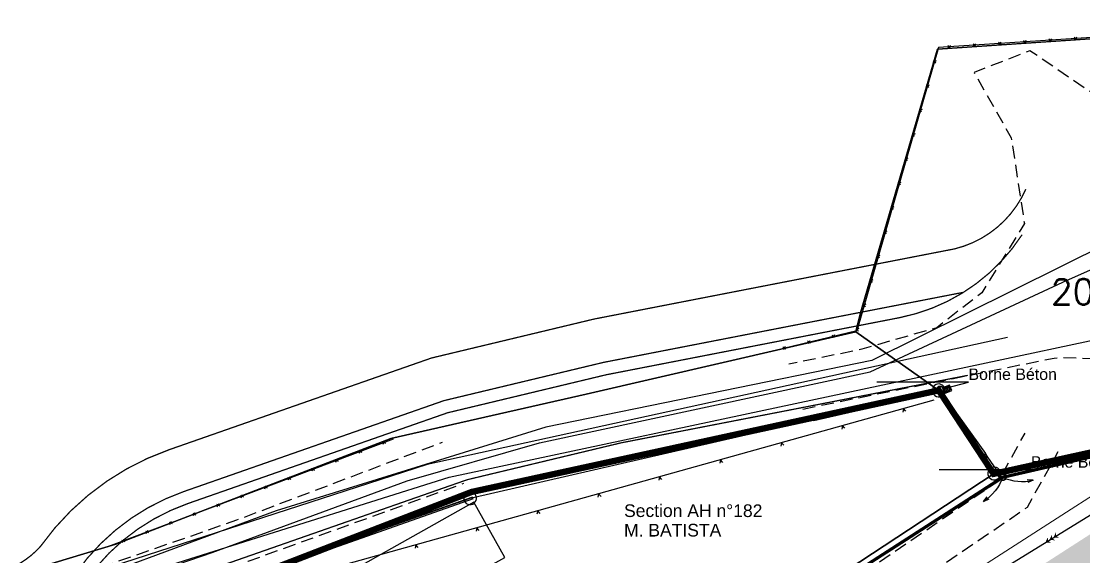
# Model space of a CAD drawing. Header units: metres. Extents: x 394605 to 1395358, y 4171135 to 6406139.
# Drawn here: x 1394420.8 to 1394504.7, y 4172696.5 to 4172738.8 of the extents above; entities that cross this region are included whole.
import ezdxf
from ezdxf import colors
from ezdxf.entities.mleader import LeaderData, LeaderLine
from ezdxf.math import Vec2, Vec3

# ---------------------------------------------------------------- set-up
doc = ezdxf.new("R2010")
doc.units = ezdxf.units.M
doc.header["$LTSCALE"] = 2
for name, pattern in [('AXES2', [1.125, 0.75, -0.125, 0.125, -0.125]), ('CACHE2', [4.7625, 3.175, -1.5875]), ('CACHEX2', [0.75, 0.5, -0.25]), ('Center', [0.03175, 0.00635, -0.004763, 0.015875, -0.004763]), ('CONTINU', [0])]:
    doc.linetypes.add(name, pattern=pattern)
doc.layers.add('A-DETL-CNTR', color=5, linetype='Center', lineweight=5)
doc.layers.add('P-Voie', color=250, linetype='Continuous', lineweight=9)
for name, color, linetype in [('Nouveau_Terrain - Modifié', 7, 'Continuous'), ('P-Assiette', 14, 'Continuous'), ('P-Lot', 250, 'Continuous'), ('T-AEP', 140, 'Continuous'), ('T-ARTERE-ORANGE-AERIENNE APPUIS FT ET EDF', 30, 'CONTINU'), ('T-BORNE', 7, 'Continuous'), ('T-CADASTRE', 6, 'Continuous'), ('T-CLOTURES', 7, 'Continuous'), ('T-COTATIONS', 1, 'Continuous'), ('T-EDF', 20, 'Continuous'), ('T-FRANCE TELECOM', 3, 'Continuous'), ('T-LEGENDE', 7, 'Continuous'), ('T-LIMITES', 1, 'Continuous'), ('T-PLU', 5, 'Continuous'), ('T-SECTION AH', 3, 'Continuous'), ('T-VEGETATION', 108, 'Continuous'), ('T-VOIRIE', 7, 'Continuous')]:
    doc.layers.add(name, color=color, linetype=linetype)
doc.styles.add('Arial', font='arial.ttf')
doc.styles.add('Arial 4.0', font='arial.ttf', dxfattribs={"width": 0.99, "height": 0.8})
doc.styles.get("Standard").update_dxf_attribs({"font": 'txt.shx'})

# ---------------------------------------------------------------- blocks, each defined once
blk = doc.blocks.new('GeoCroix')
at = {"color": 0, "linetype": 'ByBlock', "lineweight": -2}
for p, q in [((-0.5, 0.5), (0.5, -0.5)), ((-0.5, -0.5), (0.5, 0.5))]:
    blk.add_line(p, q, dxfattribs=at)
blk = doc.blocks.new('Carré')
for p, q in [((1, 1), (0, 1)), ((0, 1), (0, 0)), ((0, 0), (1, 1)), ((0, 1), (1, 0)), ((0, 0), (1, 0)), ((1, 0), (1, 1))]:
    blk.add_line(p, q)
blk = doc.blocks.new('ge13')
for p, q in [((0.817065, 0.817075), (0.182925, 0.182925)), ((0.182925, 0.817075), (0.817065, 0.182925))]:
    blk.add_line(p, q)
for points in [[(0, 0), (0.99999, 0), (0.99999, 1), (0, 1)], [(0.182925, 0.182925), (0.817065, 0.182925), (0.817065, 0.817075), (0.182925, 0.817075)]]:
    blk.add_lwpolyline(points, close=True)
blk = doc.blocks.new('GeoRond')
at = {"const_width": 0.499}
blk.add_lwpolyline([(-0.2505, 0, 1), (0.2505, 0, 1)], format="xyb", close=True, dxfattribs=at)
blk = doc.blocks.new('BORLIPRO')
blk.add_lwpolyline([(-0.07, 0.5), (-0.19, 0.47), (-0.31, 0.4), (-0.4, 0.31), (-0.47, 0.19), (-0.5, 0.07), (-0.5, -0.07), (-0.47, -0.19), (-0.4, -0.31), (-0.31, -0.4), (-0.19, -0.47), (-0.07, -0.5), (0.07, -0.5), (0.19, -0.47), (0.31, -0.4), (0.4, -0.31), (0.47, -0.19), (0.5, -0.07), (0.5, 0.07), (0.47, 0.19), (0.4, 0.31), (0.31, 0.4), (0.19, 0.47), (0.07, 0.5)], close=True)
blk = doc.blocks.new('GeoEdfTT')
for points in [[(-1.125, 0), (-0.375, 0.5), (-0.375, -0.5), (-0.625, 0)], [(-0.375, 0), (0.375, 0.5), (0.375, -0.5), (0.125, 0)], [(0.375, 0), (1.125, 0.5), (1.125, -0.5), (0.875, 0)]]:
    blk.add_solid(points)
blk = doc.blocks.new('_Origin2')
h = blk.add_hatch(color=256)
h.dxf.hatch_style = 1
h.paths.add_polyline_path([(-0.5, 0, 1), (0.5, 0, 1)])
h.paths.add_polyline_path([(0.44, 0, -1), (-0.44, 0, -1)], flags=16)
at = {"color": 0, "linetype": 'ByBlock', "lineweight": -2}
blk.add_line((-0.5, 0), (-1, 0), dxfattribs=at)
for radius in [0.5, 0.445]:
    blk.add_circle((0, 0), radius, dxfattribs=at)
blk = doc.blocks.new('GeoPttA')
blk.add_lwpolyline([(-0.5, 1), (0, 0), (0.5, 1)])
blk = doc.blocks.new('Flèche droite')
at = {"color": 0}
for q in [(-0.611, 0.288), (-0.617, 0.215)]:
    blk.add_line((-0.767, 0.264), q, dxfattribs=at)
blk.add_arc((-0.77, -0.993), 1.257, 52.2063, 89.8331, dxfattribs=at)

msp = doc.modelspace()

# ---------------------------------------------------------------- hatches: boundary and pattern name
at = {"layer": 'T-VEGETATION'}
h = msp.add_hatch(dxfattribs=at)
h.set_pattern_fill('AR-CONC', color=84, scale=0.025)
h.set_pattern_definition([(50, (0, 0), (4.554616725, -0.3984771385), [0.47625, -5.23875]), (355, (0, 0), (-0.8810706494, 4.776416072), [0.381, -4.191]), (100.451, (0.3796, -0.033), (3.6735625416, 4.3779171955), [0.40475, -4.45225]), (46.1842, (0, 1.27), (6.776976022, -1.051058198), [0.714375, -7.858125]), (96.6356, (0.565, 1.1824), (5.935105862, 6.185638897), [0.607125, -6.678375]), (351.184, (0, 1.27), (5.935115145, 6.185627947), [0.5715, -6.2865]), (21, (0.635, 0.9525), (3.790371996, -2.556637963), [0.47625, -5.23875]), (326, (0.635, 0.9525), (1.5450507087, 4.604699153), [0.381, -4.191]), (71.4514, (0.951, 0.7394), (5.3354122693, 2.048071443), [0.40475, -4.45225]), (37.5, (0, 0), (0.07721508126, 2.1138759718), [0, -4.1402, 0, -4.2545, 0, -4.206875]), (7.5, (0, 0), (1.6704915628, 2.5045143705), [0, -2.4257, 0, -4.04495, 0, -1.603375]), (327.5, (-1.416, 0), (3.3897648792, -0.1432185998), [0, -1.5875, 0, -4.953, 0, -6.57225]), (317.5, (-2.051, 0), (3.7032295347, 0.6356622758), [0, -2.06375, 0, -3.2893, 0, -4.66725])])
h.paths.add_polyline_path([(1394513.681, 4172703.775), (1394465.545, 4172672.818), (1394464.495, 4172668.008), (1394477.658, 4172642.525), (1394474.854, 4172628.238), (1394454.648, 4172612.617), (1394477.637, 4172559.811), (1394572.802, 4172614.451)])

# ---------------------------------------------------------------- linework, layer by layer
at = {"layer": 'A-DETL-CNTR', "color": 1, "const_width": 0.1, "flags": 128}
for points in [[(1394383.513, 4172677.799), (1394385.293, 4172674.998), (1394391.875, 4172679.181), (1394395.48, 4172682.134), (1394401.059, 4172685.697), (1394406.84, 4172688.802), (1394406.694, 4172689.084), (1394405.457, 4172691.021), (1394417.441, 4172694.17), (1394419.2, 4172695.149), (1394420.693, 4172696.048, 0.075368), (1394422.29, 4172697.371, -0.155346), (1394432.456, 4172704.999), (1394453.171, 4172712.234), (1394466.02, 4172715.311), (1394494.487, 4172720.848, 0.233693), (1394500.115, 4172725.558, -0.09363)], [(1394383.513, 4172677.799), (1394379.293, 4172675.117), (1394382.949, 4172669.363), (1394393.93, 4172676.34), (1394397.538, 4172679.295), (1394402.832, 4172682.676), (1394417.429, 4172690.518, -0.079852), (1394419.144, 4172691.112), (1394421.974, 4172692.733, 0.078917), (1394425.047, 4172695.207, -0.157745), (1394433.608, 4172701.694), (1394454.158, 4172708.871), (1394466.762, 4172711.889), (1394480.982, 4172714.656), (1394495.203, 4172717.422)]]:
    msp.add_lwpolyline(points, format="xyb", dxfattribs=at)
at = {"layer": 'Nouveau_Terrain - Modifié', "color": 7, "linetype": 'Continuous', "lineweight": 5, "ltscale": 0.5, "flags": 128}
msp.add_lwpolyline([(1394521.524, 4172696.027, -0.415764), (1394521.094, 4172693.546), (1394470.436, 4172661.106, -0.415882), (1394466.969, 4172661.851), (1394464.277, 4172666.06, -0.414778), (1394465.033, 4172669.517), (1394511.121, 4172699.122), (1394508.419, 4172703.329), (1394460.227, 4172672.373), (1394456.012, 4172669.68), (1394422.296, 4172648.007), (1394425, 4172643.798), (1394456.563, 4172664.085, -0.421294), (1394460.069, 4172663.368), (1394462.776, 4172659.156, -0.414049), (1394462.023, 4172655.702), (1394430.4, 4172635.393), (1394433.023, 4172631.128), (1394480.7, 4172661.702, -0.291149), (1394481.978, 4172661.324), (1394486.186, 4172664.024, -0.338799), (1394486.512, 4172665.429), (1394523.788, 4172689.334, -0.263093), (1394526.163, 4172689.029)], format="xyb", dxfattribs=at)
at = {"layer": 'P-Assiette', "color": 5, "linetype": 'AXES2', "const_width": 0.1, "flags": 128}
msp.add_lwpolyline([(1394250.654, 4172559.258), (1394238.637, 4172577.792), (1394128.405, 4172507.672), (1394147.65, 4172476.793), (1394117.165, 4172457.574), (1394114.068, 4172455.797), (1394097.658, 4172445.551), (1394093.453, 4172442.98), (1394081.175, 4172435.544), (1394062.517, 4172466.292), (1393968.963, 4172405.09), (1393996.164, 4172363.787, 0.245115), (1394041.343, 4172339.839), (1394055.952, 4172341.734), (1394080.92, 4172357.241), (1394099.105, 4172392.611), (1394105.606, 4172404.63), (1394119.773, 4172401.776), (1394107.167, 4172345.152), (1394103.626, 4172329.247), (1394312.242, 4172367.689), (1394314.315, 4172368.062), (1394442.293, 4172391.234), (1394437.662, 4172428.198), (1394453.343, 4172446.106), (1394491.37, 4172404.047), (1394502.24, 4172424.82), (1394517.362, 4172452.739), (1394532.999, 4172481.931), (1394503.977, 4172522.856), (1394480.128, 4172556.744), (1394522.731, 4172583.691), (1394527.85, 4172586.6), (1394576.299, 4172613.245), (1394514.555, 4172706.562), (1394498.29, 4172702.817), (1394473.698, 4172686.986), (1394470.221, 4172684.765), (1394454.085, 4172674.459), (1394450.418, 4172672.06), (1394436.655, 4172694.371), (1394419.88, 4172688.59), (1394411.32, 4172686.32), (1394406.84, 4172688.802), (1394405.474, 4172690.994), (1394390.442, 4172681.436), (1394376.878, 4172702.497), (1394377.092, 4172702.634), (1394376.659, 4172703.314), (1394377.025, 4172704.032), (1394376.89, 4172704.1), (1394384.921, 4172720.034), (1394382.541, 4172721.2, -0.07602), (1394380.919, 4172716.684), (1394378.024, 4172710.916), (1394377.679, 4172711.089, 0.356804), (1394375.356, 4172710.047), (1394374.864, 4172709.078, -0.132894), (1394372.195, 4172706.093), (1394367.47, 4172703.075), (1394370.404, 4172698.363), (1394373.557, 4172700.376), (1394386.599, 4172679.56), (1394379.293, 4172675.117), (1394382.368, 4172670.278), (1394379.08, 4172666.89), (1394371.098, 4172655.396), (1394387.253, 4172629.636), (1394407.668, 4172597.092), (1394370.46, 4172572.154), (1394344.014, 4172618.613), (1394319.658, 4172603.142), (1394312.898, 4172598.837), (1394282.158, 4172579.428), (1394265.736, 4172568.999), (1394261.503, 4172566.294), (1394250.66, 4172559.25)], format="xyb", dxfattribs=at)
at = {"layer": 'P-Assiette', "linetype": 'AXES2', "flags": 128}
msp.add_lwpolyline([(1394250.654, 4172559.258, 0.25, 0.25, 0), (1394238.637, 4172577.792, 0.25, 0.25, 0), (1394128.405, 4172507.672, 0.25, 0.25, 0), (1394147.65, 4172476.793, 0.25, 0.25, 0), (1394117.165, 4172457.574, 0.25, 0.25, 0), (1394114.068, 4172455.797, 0.25, 0.25, 0), (1394097.658, 4172445.551, 0.25, 0.25, 0), (1394093.453, 4172442.98, 0.25, 0.25, 0), (1394081.175, 4172435.544, 0.25, 0.25, 0), (1394062.517, 4172466.292, 0.25, 0.25, 0), (1393968.963, 4172405.09, 0.25, 0.25, 0), (1393996.164, 4172363.787, 0.25, 0.25, 0.245115), (1394041.343, 4172339.839, 0.25, 0.25, 0), (1394055.952, 4172341.734, 0.25, 0.25, 0), (1394080.92, 4172357.241, 0.25, 0.25, 0), (1394099.105, 4172392.611, 0.25, 0.25, 0), (1394105.606, 4172404.63, 0.25, 0.25, 0), (1394119.773, 4172401.776, 0.25, 0.25, 0), (1394107.167, 4172345.152, 0.25, 0.25, 0), (1394103.626, 4172329.247, 0.25, 0.25, 0), (1394312.242, 4172367.689, 0.25, 0.25, 0), (1394314.315, 4172368.062, 0.25, 0.25, 0), (1394442.293, 4172391.234, 0.25, 0.25, 0), (1394437.662, 4172428.198, 0.25, 0.25, 0), (1394453.343, 4172446.106, 0.25, 0.25, 0), (1394491.37, 4172404.047, 0.25, 0.25, 0), (1394502.24, 4172424.82, 0.25, 0.25, 0), (1394517.362, 4172452.739, 0.25, 0.25, 0), (1394532.999, 4172481.931, 0.25, 0.25, 0), (1394503.977, 4172522.856, 0.25, 0.25, 0), (1394480.128, 4172556.744, 0.25, 0.25, 0), (1394522.731, 4172583.691, 0.25, 0.25, 0), (1394527.85, 4172586.6, 0.25, 0.25, 0), (1394576.299, 4172613.245, 0.25, 0.25, 0), (1394514.555, 4172706.562, 0.25, 0.25, 0), (1394498.29, 4172702.817, 0.25, 0.25, 0), (1394473.698, 4172686.986, 0.25, 0.25, 0), (1394470.221, 4172684.765, 0.25, 0.25, 0), (1394454.085, 4172674.459, 0.25, 0.25, 0), (1394450.418, 4172672.06, 0.25, 0.25, 0), (1394437.35, 4172693.232, 0.25, 0.25, 0), (1394376.656, 4172656.711, 0.25, 0.25, 0), (1394371.532, 4172654.691, 0.25, 0.25, 0), (1394387.253, 4172629.636, 0.25, 0.25, 0), (1394407.668, 4172597.092, 0.25, 0.25, 0), (1394370.46, 4172572.154, 0.25, 0.25, 0), (1394344.014, 4172618.613, 0.25, 0.25, 0), (1394319.658, 4172603.142, 0.25, 0.25, 0), (1394312.898, 4172598.837, 0.25, 0.25, 0), (1394282.158, 4172579.428, 0.25, 0.25, 0), (1394265.736, 4172568.999, 0.25, 0.25, 0), (1394261.503, 4172566.294, 0.25, 0.25, 0), (1394250.66, 4172559.25, 0, 0, 0)], format="xyseb", dxfattribs=at)
at = {"layer": 'P-Lot', "color": 1, "const_width": 0.1, "flags": 128}
msp.add_lwpolyline([(1394425.535, 4172592.731), (1394446.841, 4172586.593, 0.216208), (1394454.2, 4172587.663), (1394545.266, 4172646.062, 0.263054), (1394549.404, 4172653.893), (1394514.555, 4172706.562), (1394498.29, 4172702.817), (1394473.72, 4172686.952), (1394470.221, 4172684.765), (1394454.085, 4172674.459), (1394450.412, 4172672.07), (1394410.11, 4172646.927), (1394419.503, 4172632.354), (1394415.653, 4172594.244, -0.066035), (1394425.535, 4172592.755)], format="xyb", dxfattribs=at)
at = {"layer": 'P-Voie', "color": 215, "linetype": 'CONTINU', "ltscale": 0.5, "true_color": 0xa953a0, "const_width": 0.1, "flags": 128}
for points in [[(1394495.203, 4172717.422), (1394480.982, 4172714.656), (1394466.762, 4172711.889), (1394454.158, 4172708.871), (1394433.608, 4172701.694, 0.157745), (1394425.047, 4172695.207, -0.078917), (1394421.974, 4172692.733), (1394419.144, 4172691.112, 0.079852), (1394417.429, 4172690.518), (1394402.832, 4172682.676), (1394397.538, 4172679.295), (1394393.93, 4172676.34), (1394382.949, 4172669.363), (1394379.293, 4172675.117), (1394383.513, 4172677.799), (1394385.293, 4172674.998), (1394391.875, 4172679.181), (1394395.48, 4172682.134), (1394401.059, 4172685.697), (1394406.84, 4172688.802), (1394406.694, 4172689.084), (1394405.457, 4172691.021), (1394417.441, 4172694.17), (1394419.2, 4172695.149), (1394420.693, 4172696.048, 0.075368), (1394422.29, 4172697.371, -0.155346), (1394432.456, 4172704.999), (1394453.171, 4172712.234), (1394466.02, 4172715.311), (1394494.487, 4172720.848, 0.233693), (1394500.115, 4172725.558)], [(1394353.691, 4172652.037), (1394372.66, 4172661.928, 0.015266), (1394373.512, 4172662.405), (1394423.014, 4172692.192, 0.080674), (1394425.807, 4172694.558, -0.15876), (1394433.938, 4172700.75), (1394454.44, 4172707.911), (1394466.974, 4172710.912), (1394490.17, 4172715.424, 0.202294), (1394499.822, 4172721.965)], [(1394355.101, 4172649.289), (1394374.972, 4172657.122, 0.041577), (1394377.354, 4172658.298), (1394425.849, 4172687.479, 0.085679), (1394430.204, 4172691.242, -0.164022), (1394435.751, 4172695.558), (1394455.991, 4172702.627), (1394468.14, 4172705.536), (1394491.22, 4172710.025), (1394495.54, 4172710.866)]]:
    msp.add_lwpolyline(points, format="xyb", dxfattribs=at)
at = {"layer": 'T-AEP', "flags": 128}
msp.add_lwpolyline([(1393889.658, 4172359.767), (1394061.031, 4172468.844), (1394126.694, 4172510.724), (1394237.447, 4172581.044), (1394368.74, 4172659.249), (1394398.862, 4172685.299), (1394454.579, 4172702.833), (1394517.405, 4172716.206), (1394594.7, 4172603.372)], dxfattribs=at)
at = {"layer": 'T-ARTERE-ORANGE-AERIENNE APPUIS FT ET EDF', "flags": 128}
msp.add_lwpolyline([(1394492.862, 4172708.91), (1394400.547, 4172683.15), (1394352.754, 4172645.953), (1394238.108, 4172577.467), (1394193.209, 4172548.856), (1394142.061, 4172515.955), (1394095.08, 4172487.53)], dxfattribs=at)
at = {"layer": 'T-CLOTURES', "linetype": 'Continuous', "flags": 128}
for points in [[(1394519.01, 4172738.432), (1394493.225, 4172736.743), (1394486.777, 4172714.388), (1394480.982, 4172712.998)], [(1394493.982, 4172708.797), (1394493.342, 4172709.7), (1394483.327, 4172707.412)], [(1394493.861, 4172708.711), (1394493.278, 4172709.531), (1394483.361, 4172707.266)], [(1394427.889, 4172697.457), (1394450.169, 4172705.844)], [(1394498.119, 4172702.703), (1394496.984, 4172704.315)], [(1394498.242, 4172702.789), (1394497.106, 4172704.402)], [(1394456.408, 4172701.248), (1394436.928, 4172694.395)], [(1394456.458, 4172701.107), (1394436.997, 4172694.26)]]:
    msp.add_lwpolyline(points, dxfattribs=at)
at = {"layer": 'T-CLOTURES', "flags": 128}
for points in [[(1394494.174, 4172708.529), (1394496.937, 4172704.687)], [(1394473.693, 4172686.994), (1394498.039, 4172702.681)], [(1394498.119, 4172702.703), (1394498.242, 4172702.789)]]:
    msp.add_lwpolyline(points, dxfattribs=at)
at = {"layer": 'T-EDF', "flags": 128}
msp.add_lwpolyline([(1393894.107, 4172317.148), (1393903.026, 4172322.232), (1393906.915, 4172324.154), (1394252.997, 4172544.815), (1394549.838, 4172727.284)], dxfattribs=at)
at = {"layer": 'T-FRANCE TELECOM', "flags": 128}
msp.add_lwpolyline([(1394498.683, 4172713.863), (1394452.819, 4172703.832), (1394398.334, 4172686.19), (1394364.869, 4172658.686), (1394237.942, 4172582.568)], dxfattribs=at)
at = {"layer": 'T-LEGENDE', "linetype": 'CACHEX2', "flags": 128}
for points in [[(1394375.105, 4172664.512), (1394383.407, 4172645.781), (1394390.512, 4172631.57), (1394400.457, 4172614.764), (1394407.579, 4172604.357, 0.386026), (1394422.887, 4172601.833, -0.095142), (1394446.202, 4172615.812, 0.0623), (1394457.393, 4172621.565, 0.059665), (1394467.095, 4172630.047, 0.175265), (1394471.901, 4172639.868, 0.221396), (1394470.257, 4172644.706), (1394459.518, 4172666.219, -0.317081), (1394463.857, 4172679.354), (1394497.976, 4172702.552), (1394500.061, 4172706.301)], [(1394375.105, 4172664.512), (1394383.407, 4172645.781), (1394390.512, 4172631.57), (1394400.457, 4172614.764), (1394407.579, 4172604.357, 0.386026), (1394422.887, 4172601.833, -0.095142), (1394446.202, 4172615.812, 0.0623), (1394457.393, 4172621.565, 0.059665), (1394467.095, 4172630.047, 0.175265), (1394471.901, 4172639.868, 0.221396), (1394470.257, 4172644.706), (1394459.518, 4172666.219, -0.317081), (1394463.857, 4172679.354), (1394497.976, 4172702.552), (1394500.061, 4172706.301)], [(1394450.223, 4172614.19, 0.047252), (1394459.085, 4172619.087, 0.059224), (1394469.257, 4172627.965, 0.173826), (1394474.884, 4172639.545, 0.206993), (1394472.759, 4172646.411), (1394462.323, 4172667.317, -0.308212), (1394465.597, 4172676.909), (1394500.251, 4172700.472), (1394502.682, 4172704.843)]]:
    msp.add_lwpolyline(points, format="xyb", dxfattribs=at)
at = {"layer": 'T-LIMITES', "const_width": 0.05, "flags": 128}
for points in [[(1394576.294, 4172613.253), (1394514.55, 4172706.57), (1394514.55, 4172706.57), (1394498.285, 4172702.825), (1394473.693, 4172686.994), (1394470.215, 4172684.774), (1394454.08, 4172674.467), (1394450.413, 4172672.068), (1394436.655, 4172694.371), (1394419.88, 4172688.59), (1394402.76, 4172684.05), (1394396.92, 4172681.12), (1394390.66, 4172677.44), (1394384.69, 4172672.67), (1394379.08, 4172666.89), (1394370.984, 4172655.578), (1394387.247, 4172629.644), (1394407.663, 4172597.1)], [(1394576.294, 4172613.253), (1394514.55, 4172706.57), (1394498.285, 4172702.825), (1394473.693, 4172686.994), (1394470.215, 4172684.774), (1394454.08, 4172674.467), (1394450.413, 4172672.068), (1394436.655, 4172694.371), (1394419.88, 4172688.59), (1394402.76, 4172684.05), (1394396.92, 4172681.12), (1394390.66, 4172677.44), (1394384.69, 4172672.67), (1394379.08, 4172666.89), (1394370.984, 4172655.578), (1394387.247, 4172629.644), (1394407.663, 4172597.1)]]:
    msp.add_lwpolyline(points, dxfattribs=at)
at = {"layer": 'T-PLU', "const_width": 0.5, "flags": 128}
msp.add_lwpolyline([(1394551.735, 4172650.641), (1394433.644, 4172570.394), (1394416.41, 4172596.95), (1394408.889, 4172592.348), (1394369.757, 4172654.243), (1394379.08, 4172666.89), (1394384.633, 4172672.914), (1394390.66, 4172677.44), (1394396.887, 4172681.366), (1394402.76, 4172684.05), (1394409.144, 4172686.014), (1394419.88, 4172688.59), (1394436.564, 4172694.029), (1394456.335, 4172701.659), (1394493.24, 4172709.68), (1394497.571, 4172703.088), (1394514.579, 4172706.826)], close=True, dxfattribs=at)
at = {"layer": 'T-SECTION AH', "color": 45, "flags": 128}
for points in [[(1394686.52, 4172836.86), (1394625.86, 4172797.56), (1394608.46, 4172786.45), (1394537.25, 4172741.23), (1394524.6, 4172735.05), (1394510.34, 4172723.13), (1394487.95, 4172712.05), (1394462.2, 4172706.78), (1394440.9, 4172700.16), (1394420.12, 4172692.48), (1394406.71, 4172689.19), (1394395.39, 4172684.57), (1394387.49, 4172679.66), (1394382.47, 4172675.25), (1394376.38, 4172669.54), (1394366.84, 4172657.84), (1394330.22, 4172639.29), (1394322.6, 4172636.74), (1394236.35, 4172581.42), (1394181.76, 4172546.79), (1394149.06, 4172525.6)], [(1394298.8, 4172619.74), (1394323.01, 4172635.31), (1394329.62, 4172637.6), (1394356.12, 4172650.08), (1394366.42, 4172655.94), (1394367.82, 4172656.94), (1394377.25, 4172668.46), (1394383.7, 4172674.99), (1394392.08, 4172681.36), (1394401.33, 4172686.03), (1394406.99, 4172688.29), (1394420.72, 4172691.83), (1394428.54, 4172694.37), (1394435.84, 4172696.89), (1394451.24, 4172702.55), (1394461.71, 4172705.53), (1394487.82, 4172711.15), (1394503.05, 4172718.22), (1394509.79, 4172721.22), (1394525.37, 4172733.94), (1394538.52, 4172740.36), (1394563.53, 4172756.41), (1394601.52, 4172780.63), (1394639.31, 4172804.81)], [(1394308.13, 4172630.15), (1394324.08, 4172640.27), (1394327.5, 4172640.86), (1394338.42, 4172646.1), (1394345.36, 4172649.29), (1394358.12, 4172655.73), (1394363.58, 4172659.89), (1394370.69, 4172666.89), (1394379.49, 4172675.87), (1394385.65, 4172681.17), (1394390.24, 4172684.17), (1394406.16, 4172691.81), (1394418.36, 4172694.57), (1394428.24, 4172697.54), (1394449.96, 4172705.87), (1394465.39, 4172709.39), (1394486.68, 4172714.29), (1394487.06, 4172715.8), (1394493.13, 4172736.61), (1394518.82, 4172738.36)], [(1394308.13, 4172630.15), (1394324.08, 4172640.27), (1394327.5, 4172640.86), (1394338.42, 4172646.1), (1394345.36, 4172649.29), (1394358.12, 4172655.73), (1394363.58, 4172659.89), (1394370.69, 4172666.89), (1394379.49, 4172675.87), (1394385.65, 4172681.17), (1394390.24, 4172684.17), (1394406.16, 4172691.81), (1394418.36, 4172694.57), (1394428.24, 4172697.54), (1394449.96, 4172705.87), (1394465.39, 4172709.39), (1394486.68, 4172714.29), (1394487.06, 4172715.8), (1394493.13, 4172736.61), (1394518.82, 4172738.36)], [(1394308.13, 4172630.15), (1394324.08, 4172640.27), (1394327.5, 4172640.86), (1394338.42, 4172646.1), (1394345.36, 4172649.29), (1394358.12, 4172655.73), (1394363.58, 4172659.89), (1394370.69, 4172666.89), (1394379.49, 4172675.87), (1394385.65, 4172681.17), (1394390.24, 4172684.17), (1394406.16, 4172691.81), (1394418.36, 4172694.57), (1394428.24, 4172697.54), (1394449.96, 4172705.87), (1394465.39, 4172709.39), (1394486.68, 4172714.29), (1394487.06, 4172715.8), (1394493.13, 4172736.61), (1394518.82, 4172738.36)], [(1394370.26, 4172654.19), (1394379.08, 4172666.89), (1394384.69, 4172672.67), (1394390.66, 4172677.44), (1394396.92, 4172681.12), (1394402.76, 4172684.05), (1394408.99, 4172685.72), (1394419.88, 4172688.59), (1394436.45, 4172694.21), (1394456.22, 4172701.17), (1394493.24, 4172709.68), (1394486.68, 4172714.29), (1394465.39, 4172709.39), (1394449.96, 4172705.87), (1394428.24, 4172697.54), (1394418.36, 4172694.57), (1394406.16, 4172691.81), (1394390.24, 4172684.17), (1394385.65, 4172681.17), (1394379.49, 4172675.87), (1394370.69, 4172666.89)], [(1394407.46, 4172594.83), (1394370.26, 4172654.19), (1394379.08, 4172666.89), (1394384.69, 4172672.67), (1394390.66, 4172677.44), (1394396.92, 4172681.12), (1394402.76, 4172684.05), (1394408.99, 4172685.72), (1394419.88, 4172688.59), (1394436.45, 4172694.21), (1394450.4, 4172672.1), (1394497.62, 4172703.12), (1394514.51, 4172706.63), (1394568.25, 4172625.06), (1394576.14, 4172613.1)]]:
    msp.add_lwpolyline(points, dxfattribs=at)
for points in [[(1394486.68, 4172714.29), (1394493.24, 4172709.68), (1394497.62, 4172703.12), (1394514.51, 4172706.63), (1394525.51, 4172712.37), (1394525.88, 4172714.12), (1394510.74, 4172737.81), (1394493.13, 4172736.61), (1394487.06, 4172715.8), (1394486.68, 4172714.29)], [(1394497.62, 4172703.12), (1394450.4, 4172672.1), (1394436.45, 4172694.21), (1394456.22, 4172701.17), (1394493.24, 4172709.68), (1394497.62, 4172703.12)], [(1394456.52, 4172700.85), (1394445.61, 4172694.73), (1394450.66, 4172685.73), (1394459.39, 4172690.62), (1394456.78, 4172695.27), (1394458.96, 4172696.49), (1394456.52, 4172700.85)]]:
    msp.add_lwpolyline(points, close=True, dxfattribs=at)
at = {"layer": 'T-VOIRIE', "linetype": 'CACHEX2', "flags": 128}
for points in [[(1394523.616, 4172734.306), (1394516.18, 4172731.854), (1394505.382, 4172733.121), (1394500.44, 4172736.486), (1394496.027, 4172734.774), (1394498.963, 4172729.62), (1394500.003, 4172722.848), (1394496.652, 4172717.388), (1394493.087, 4172714.629), (1394487.177, 4172712.924), (1394481.388, 4172711.74)], [(1394523.616, 4172734.306), (1394516.18, 4172731.854), (1394505.382, 4172733.121), (1394500.44, 4172736.486), (1394496.027, 4172734.774), (1394498.963, 4172729.62), (1394500.003, 4172722.848), (1394496.652, 4172717.388), (1394493.087, 4172714.629), (1394487.177, 4172712.924), (1394481.388, 4172711.74)], [(1394482.502, 4172708.205), (1394502.358, 4172712.232), (1394502.927, 4172712.28), (1394505.403, 4172712.199), (1394510.83, 4172710.47), (1394516.268, 4172707.413), (1394522.059, 4172701.735), (1394530.047, 4172689.635), (1394543.399, 4172669.184), (1394557.289, 4172647.893), (1394569.463, 4172629.337), (1394581.765, 4172610.096)], [(1394482.502, 4172708.205), (1394502.358, 4172712.232), (1394502.927, 4172712.28), (1394505.403, 4172712.199), (1394510.83, 4172710.47), (1394516.268, 4172707.413), (1394522.059, 4172701.735), (1394530.047, 4172689.635), (1394543.399, 4172669.184), (1394557.289, 4172647.893), (1394569.463, 4172629.337), (1394581.765, 4172610.096)], [(1394349.817, 4172650.232), (1394360.861, 4172656.612), (1394368.837, 4172663.52), (1394376.728, 4172671.625), (1394384.654, 4172679.059), (1394391.91, 4172684.358), (1394401.763, 4172688.596), (1394421.182, 4172693.67), (1394437.787, 4172699.449), (1394454.034, 4172705.589)], [(1394349.817, 4172650.232), (1394360.861, 4172656.612), (1394368.837, 4172663.52), (1394376.728, 4172671.625), (1394384.654, 4172679.059), (1394391.91, 4172684.358), (1394401.763, 4172688.596), (1394421.182, 4172693.67), (1394437.787, 4172699.449), (1394454.034, 4172705.589)], [(1394351.323, 4172647.458), (1394362.82, 4172653.479), (1394371.9, 4172661.098), (1394379.293, 4172668.975), (1394393.942, 4172681.257), (1394403.571, 4172685.481), (1394421.96, 4172690.078), (1394438.696, 4172696.197), (1394455.73, 4172702.346)], [(1394351.323, 4172647.458), (1394362.82, 4172653.479), (1394371.9, 4172661.098), (1394379.293, 4172668.975), (1394393.942, 4172681.257), (1394403.571, 4172685.481), (1394421.96, 4172690.078), (1394438.696, 4172696.197), (1394455.73, 4172702.346)]]:
    msp.add_lwpolyline(points, dxfattribs=at)

# ---------------------------------------------------------------- block references
at = {"layer": 'T-ARTERE-ORANGE-AERIENNE APPUIS FT ET EDF', "xscale": 0.25, "yscale": 0.25, "zscale": 0.25, "rotation": 195.5910786469411}
for p in [(1394490.454, 4172708.238), (1394485.638, 4172706.894), (1394480.822, 4172705.55), (1394476.006, 4172704.206), (1394471.19, 4172702.862), (1394466.374, 4172701.519), (1394461.558, 4172700.175), (1394456.742, 4172698.831), (1394451.926, 4172697.487)]:
    msp.add_blockref('GeoPttA', p, dxfattribs=at)
at = {"layer": 'T-CLOTURES', "xscale": 0.2, "yscale": 0.2, "zscale": 0.2}
for name, p, rotation in [('GeoCroix', (1394494.063, 4172736.798), 183.7482499261229), ('GeoCroix', (1394496.059, 4172736.928), 183.7482499261229), ('GeoCroix', (1394498.055, 4172737.059), 183.7482499261229), ('GeoCroix', (1394500.05, 4172737.19), 183.7482499261229), ('GeoCroix', (1394502.046, 4172737.321), 183.7482499261229), ('GeoCroix', (1394504.042, 4172737.451), 183.7482499261229), ('GeoCroix', (1394492.904, 4172735.628), 253.9100492387103), ('GeoCroix', (1394492.349, 4172733.706), 253.9100492387103), ('GeoCroix', (1394491.795, 4172731.784), 253.9100492387103), ('GeoCroix', (1394491.241, 4172729.863), 253.9100492387103), ('GeoCroix', (1394490.686, 4172727.941), 253.9100492387103), ('GeoCroix', (1394490.132, 4172726.02), 253.9100492387103), ('GeoCroix', (1394489.578, 4172724.098), 253.9100492387103), ('GeoCroix', (1394489.024, 4172722.176), 253.9100492387103), ('GeoCroix', (1394488.469, 4172720.255), 253.9100492387103), ('GeoCroix', (1394487.915, 4172718.333), 253.9100492387103), ('GeoCroix', (1394487.361, 4172716.411), 253.9100492387103), ('GeoCroix', (1394486.806, 4172714.49), 253.9100492387103), ('GeoCroix', (1394482.99, 4172713.48), 193.4882161897494), ('GeoCroix', (1394484.935, 4172713.946), 193.4882161897494), ('GeoCroix', (1394481.046, 4172713.013), 193.4882161897494), ('GeoCroix', (1394447.543, 4172704.856), 20.62832157838029), ('GeoCroix', (1394449.415, 4172705.56), 20.62832157838029), ('GeoCroix', (1394445.671, 4172704.151), 20.62832157838029), ('GeoCroix', (1394443.799, 4172703.446), 20.62832157838029), ('GeoCroix', (1394441.928, 4172702.742), 20.62832157838029), ('GeoCroix', (1394440.056, 4172702.037), 20.62832157838029), ('GeoRond', (1394497.23, 4172702.16), 32.79577813991938), ('GeoCroix', (1394436.312, 4172700.628), 20.62832157838029), ('GeoCroix', (1394438.184, 4172701.333), 20.62832157838029), ('GeoRond', (1394495.549, 4172701.077), 32.79577813991938), ('GeoCroix', (1394434.44, 4172699.923), 20.62832157838029), ('GeoRond', (1394493.868, 4172699.994), 32.79577813991938), ('GeoCroix', (1394432.569, 4172699.219), 20.62832157838029), ('GeoCroix', (1394430.697, 4172698.514), 20.62832157838029), ('GeoRond', (1394492.187, 4172698.91), 32.79577813991938), ('GeoCroix', (1394428.825, 4172697.81), 20.62832157838029), ('GeoRond', (1394490.505, 4172697.827), 32.79577813991938), ('GeoRond', (1394488.824, 4172696.744), 32.79577813991938)]:
    msp.add_blockref(name, p, dxfattribs=dict(at, rotation=rotation))
at = {"layer": 'T-CLOTURES', "xscale": 0.3297809349133776, "yscale": 0.3297809349133776, "rotation": 125.6003705407309}
for p in [(1394494.174, 4172708.529), (1394497.129, 4172704.419)]:
    msp.add_blockref('Carré', p, dxfattribs=at)
at = {"layer": 'T-COTATIONS', "zscale": 3}
for xscale, yscale, rotation in [(-3.000000000000001, -3.000000000000001, 13.37111980429575), (3, -3, 32.77217300100993)]:
    msp.add_blockref('Flèche droite', (1394498.285, 4172702.825), dxfattribs=dict(at, xscale=xscale, yscale=yscale, rotation=rotation))
at = {"layer": 'T-EDF', "xscale": 0.5, "yscale": 0.5, "zscale": 0.5, "rotation": 31.57908171137765}
msp.add_blockref('GeoEdfTT', (1394502.142, 4172697.965), dxfattribs=at)
at = {"layer": 'T-FRANCE TELECOM', "xscale": 0.6207555330206704, "yscale": 0.480137012595314, "rotation": 22.24299364317263}
msp.add_blockref('ge13', (1394493.706, 4172709.424), dxfattribs=at)
at = {"layer": 'T-SECTION AH', "color": 45, "rotation": 31.8}
for p in [(1394493.24, 4172709.68), (1394497.62, 4172703.12), (1394456.22, 4172701.17)]:
    msp.add_blockref('BORLIPRO', p, dxfattribs=at)

# ---------------------------------------------------------------- texts
at = {"layer": 'T-CADASTRE', "linetype": 'CACHE2', "style": 'Arial 4.0', "width": 0.99}
for s, p in [('Section AH n°182', (1394468.38, 4172699.683)), ('M. BATISTA', (1394468.38, 4172698.144))]:
    msp.add_text(s, height=1, dxfattribs=at).set_placement(p)
at = {"layer": 'T-SECTION AH', "color": 45}
msp.add_text('209', height=2, dxfattribs=at).set_placement((1394502.1, 4172716.47))

# ---------------------------------------------------------------- leaders
at = {"layer": 'T-BORNE'}
ml = msp.add_multileader_mtext('Standard', dxfattribs=at)
ml.set_content('Borne Béton', color=256, style='Arial')
ml.set_leader_properties(color=256)
ml.set_arrow_properties(name='ORIGIN2')
ml.build(insert=Vec2(0, 0))
ml.multileader.update_dxf_attribs({"text_left_attachment_type": 5, "text_right_attachment_type": 5, "dogleg_length": 0, "arrow_head_size": 0.54, "scale": 3})
ctx = ml.context
ctx.base_point, ctx.scale, ctx.char_height, ctx.arrow_head_size, ctx.landing_gap_size, ctx.plane_origin = Vec3(1394495.586, 4172710.32), 3, 0.9, 0.54, 0, Vec3(1394493.742, 4172710.549)
ctx.left_attachment, ctx.right_attachment = 5, 5
notes = []
notes.append((ctx, [(0, (1, 1, 0), (1394495.586, 4172710.32), (1, 0), 0, [(0, [(1394493.351, 4172709.75)], 0, [])])]))
ctx.mtext.insert, ctx.mtext.flow_direction = Vec3(1394495.586, 4172711.405), 5
ml = msp.add_multileader_mtext('Standard', dxfattribs=at)
ml.set_content('Borne Béton', color=256, style='Arial')
ml.set_leader_properties(color=256)
ml.set_arrow_properties(name='ORIGIN2')
ml.build(insert=Vec2(0, 0))
ml.multileader.update_dxf_attribs({"text_left_attachment_type": 5, "text_right_attachment_type": 5, "dogleg_length": 0, "arrow_head_size": 0.54, "scale": 3})
ctx = ml.context
ctx.base_point, ctx.scale, ctx.char_height, ctx.arrow_head_size, ctx.landing_gap_size, ctx.plane_origin = Vec3(1394500.521, 4172703.396), 3, 0.9, 0.54, 0, Vec3(1394498.676, 4172703.624)
ctx.left_attachment, ctx.right_attachment = 5, 5
notes.append((ctx, [(0, (1, 1, 0), (1394500.521, 4172703.396), (1, 0), 0, [(0, [(1394498.285, 4172702.825)], 0, [])])]))
ctx.mtext.insert, ctx.mtext.flow_direction = Vec3(1394500.521, 4172704.481), 5
for ctx, leaders in notes:
    for number, flags, end, landing, length, lines in leaders:
        leader = LeaderData()
        leader.index, (leader.has_last_leader_line, leader.has_dogleg_vector, leader.attachment_direction) = number, flags
        leader.last_leader_point, leader.dogleg_vector, leader.dogleg_length = Vec3(end), Vec3(landing), length
        for number, points, colour, breaks in lines:
            line = LeaderLine()
            line.index, line.vertices, line.color, line.breaks = number, Vec3.list(points), colors.encode_raw_color(colour), breaks
            leader.lines.append(line)
        ctx.leaders.append(leader)

doc.saveas('drawing.dxf')
